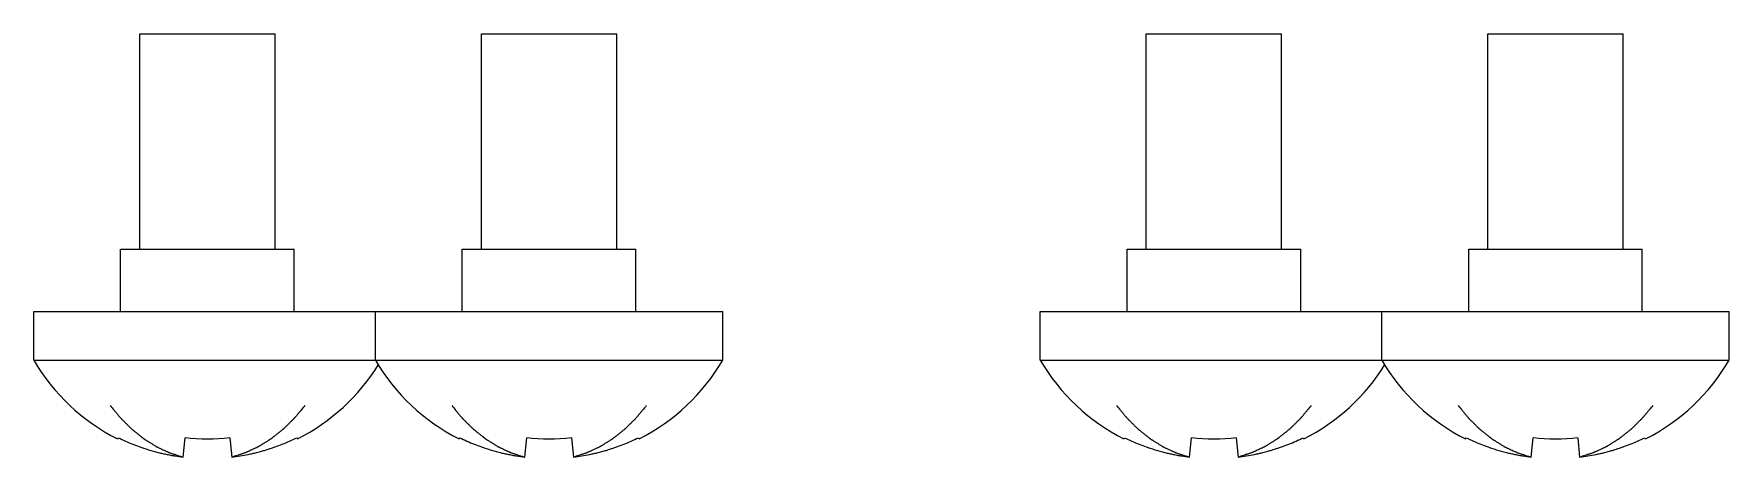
# Model space of a CAD drawing. Header units: millimetres. Extents: x 0 to 841, y 0 to 594.
# Drawn here: x 161.26 to 173.46, y 217.01 to 220.06 of the extents above; entities that cross this region are included whole.
import ezdxf

# ---------------------------------------------------------------- set-up
doc = ezdxf.new("R2010")
doc.units = ezdxf.units.MM
doc.header["$LTSCALE"] = 46.255
doc.layers.get('0').update_dxf_attribs({"linetype": 'CONTINUOUS'})
doc.layers.add('COSMETIC', color=7, linetype='CONTINUOUS')

msp = doc.modelspace()

# ---------------------------------------------------------------- linework, layer by layer
at = {"color": 7, "linetype": 'CONTINUOUS'}
for p, q in [((162.024, 218.505), (162.024, 220.055)), ((162.024, 220.055), (162.999, 220.055)), ((162.999, 218.505), (162.999, 220.055)), ((164.483, 218.505), (164.483, 220.055)), ((164.483, 220.055), (165.458, 220.055)), ((165.458, 218.505), (165.458, 220.055)), ((169.268, 218.505), (169.268, 220.055)), ((169.268, 220.055), (170.243, 220.055)), ((170.243, 218.505), (170.243, 220.055)), ((171.727, 218.505), (171.727, 220.055)), ((171.727, 220.055), (172.702, 220.055)), ((172.702, 218.505), (172.702, 220.055)), ((161.886, 218.055), (161.886, 218.505)), ((161.887, 218.505), (163.136, 218.505)), ((163.136, 218.055), (163.136, 218.505)), ((164.345, 218.055), (164.345, 218.505)), ((164.345, 218.505), (165.595, 218.505)), ((165.595, 218.055), (165.595, 218.505)), ((169.131, 218.055), (169.131, 218.505)), ((169.131, 218.505), (170.381, 218.505)), ((170.381, 218.055), (170.381, 218.505)), ((171.59, 218.055), (171.59, 218.505)), ((171.59, 218.505), (172.84, 218.505)), ((172.84, 218.055), (172.84, 218.505)), ((161.261, 217.705), (161.261, 218.055)), ((161.261, 218.055), (166.22, 218.055)), ((163.72, 217.705), (163.72, 218.055)), ((166.22, 217.705), (166.22, 218.055)), ((168.506, 217.705), (168.506, 218.055)), ((168.506, 218.055), (173.465, 218.055)), ((170.965, 217.705), (170.965, 218.055)), ((173.465, 217.705), (173.465, 218.055)), ((161.261, 217.705), (166.22, 217.705)), ((168.506, 217.705), (173.465, 217.705)), ((161.865, 217.139), (161.868, 217.147)), ((162.337, 217.007), (162.351, 217.147)), ((162.672, 217.147), (162.686, 217.007)), ((163.155, 217.147), (163.158, 217.139)), ((164.324, 217.139), (164.327, 217.147)), ((164.796, 217.007), (164.809, 217.147)), ((165.131, 217.147), (165.145, 217.007)), ((165.613, 217.147), (165.617, 217.139)), ((169.109, 217.139), (169.113, 217.147)), ((169.581, 217.007), (169.595, 217.147)), ((169.917, 217.147), (169.931, 217.007)), ((170.399, 217.147), (170.402, 217.139)), ((171.568, 217.139), (171.572, 217.147)), ((172.04, 217.007), (172.054, 217.147)), ((172.376, 217.147), (172.389, 217.007)), ((172.858, 217.147), (172.861, 217.139))]:
    msp.add_line(p, q, dxfattribs=at)
for centre, radius, start, end in [((162.511, 218.432), 1.446, 210.1885, 243.3608), ((162.511, 218.432), 1.446, 296.6392, 328.3411), ((164.97, 218.432), 1.446, 210.1885, 243.3608), ((164.97, 218.432), 1.446, 296.6392, 329.8115), ((169.756, 218.432), 1.446, 210.1885, 243.3608), ((169.756, 218.432), 1.446, 296.6392, 328.3411), ((172.215, 218.432), 1.446, 210.1885, 243.3608), ((172.215, 218.432), 1.446, 296.6392, 329.8115), ((162.511, 218.447), 1.45, 243.6981, 248.2459), ((162.511, 218.447), 1.45, 248.246, 250.4228), ((162.511, 218.691), 1.552, 264.0518, 275.9482), ((162.512, 218.447), 1.45, 289.5772, 291.754), ((162.512, 218.447), 1.45, 291.7541, 296.3019), ((164.969, 218.447), 1.45, 243.6981, 248.2459), ((164.97, 218.447), 1.45, 248.246, 250.4228), ((164.97, 218.691), 1.552, 264.0518, 275.9482), ((164.971, 218.447), 1.45, 289.5772, 291.754), ((164.971, 218.447), 1.45, 291.7541, 296.3019), ((169.755, 218.447), 1.45, 243.6981, 248.2459), ((169.755, 218.447), 1.45, 248.246, 250.4228), ((169.756, 218.691), 1.552, 264.0518, 275.9482), ((169.757, 218.447), 1.45, 289.5772, 291.754), ((169.757, 218.447), 1.45, 291.7541, 296.3019), ((172.214, 218.447), 1.45, 243.6981, 248.2459), ((172.214, 218.447), 1.45, 248.246, 250.4228), ((172.215, 218.691), 1.552, 264.0518, 275.9482), ((172.215, 218.447), 1.45, 289.5772, 291.754), ((172.216, 218.447), 1.45, 291.7541, 296.3019), ((162.511, 218.448), 1.451, 250.4229, 251.5332), ((162.511, 218.448), 1.451, 251.5333, 254.4592), ((162.511, 218.448), 1.452, 254.4592, 255.9343), ((162.511, 218.449), 1.452, 255.9344, 257.1503), ((162.511, 218.449), 1.452, 257.1503, 258.3933), ((162.511, 218.449), 1.452, 258.3934, 259.7704), ((162.511, 218.449), 1.452, 259.7703, 260.7531), ((162.511, 218.45), 1.453, 260.7532, 263.0911), ((162.512, 218.45), 1.453, 276.909, 279.2467), ((162.512, 218.449), 1.452, 279.2469, 281.6066), ((162.512, 218.449), 1.452, 281.6067, 282.8497), ((162.512, 218.449), 1.452, 282.8497, 284.0656), ((162.512, 218.448), 1.452, 284.0657, 285.5408), ((162.512, 218.448), 1.451, 285.5408, 286.6998), ((162.512, 218.448), 1.451, 286.6999, 288.4668), ((162.512, 218.448), 1.451, 288.4668, 289.5771), ((164.97, 218.448), 1.451, 250.4229, 251.5332), ((164.97, 218.448), 1.451, 251.5333, 254.4592), ((164.97, 218.448), 1.452, 254.4592, 255.9343), ((164.97, 218.449), 1.452, 255.9344, 257.1503), ((164.97, 218.449), 1.452, 257.1503, 258.3933), ((164.97, 218.449), 1.452, 258.3934, 259.7704), ((164.97, 218.449), 1.452, 259.7703, 260.7531), ((164.97, 218.45), 1.453, 260.7532, 263.0911), ((164.97, 218.45), 1.453, 276.909, 279.2467), ((164.97, 218.449), 1.452, 279.2469, 281.6066), ((164.97, 218.449), 1.452, 281.6067, 282.8497), ((164.97, 218.449), 1.452, 282.8497, 284.0656), ((164.971, 218.448), 1.452, 284.0657, 285.5408), ((164.971, 218.448), 1.451, 285.5408, 286.6998), ((164.971, 218.448), 1.451, 286.6999, 288.4668), ((164.971, 218.448), 1.451, 288.4668, 289.5771), ((169.755, 218.448), 1.451, 250.4229, 251.5332), ((169.756, 218.448), 1.451, 251.5333, 254.4592), ((169.756, 218.448), 1.452, 254.4592, 255.9343), ((169.756, 218.449), 1.452, 255.9344, 257.1503), ((169.756, 218.449), 1.452, 257.1503, 258.3933), ((169.756, 218.449), 1.452, 258.3934, 259.7704), ((169.756, 218.449), 1.452, 259.7703, 260.7531), ((169.756, 218.45), 1.453, 260.7532, 263.0911), ((169.756, 218.45), 1.453, 276.909, 279.2467), ((169.756, 218.449), 1.452, 279.2469, 281.6066), ((169.756, 218.449), 1.452, 281.6067, 282.8497), ((169.756, 218.449), 1.452, 282.8497, 284.0656), ((169.756, 218.448), 1.452, 284.0657, 285.5408), ((169.756, 218.448), 1.451, 285.5408, 286.6998), ((169.756, 218.448), 1.451, 286.6999, 288.4668), ((169.756, 218.448), 1.451, 288.4668, 289.5771), ((172.214, 218.448), 1.451, 250.4229, 251.5332), ((172.214, 218.448), 1.451, 251.5333, 254.4592), ((172.214, 218.448), 1.452, 254.4592, 255.9343), ((172.215, 218.449), 1.452, 255.9344, 257.1503), ((172.215, 218.449), 1.452, 257.1503, 258.3933), ((172.215, 218.449), 1.452, 258.3934, 259.7704), ((172.215, 218.449), 1.452, 259.7703, 260.7531), ((172.215, 218.45), 1.453, 260.7532, 263.0911), ((172.215, 218.45), 1.453, 276.909, 279.2467), ((172.215, 218.449), 1.452, 279.2469, 281.6066), ((172.215, 218.449), 1.452, 281.6067, 282.8497), ((172.215, 218.449), 1.452, 282.8497, 284.0656), ((172.215, 218.448), 1.452, 284.0657, 285.5408), ((172.215, 218.448), 1.451, 285.5408, 286.6998), ((172.215, 218.448), 1.451, 286.6999, 288.4668), ((172.215, 218.448), 1.451, 288.4668, 289.5771)]:
    msp.add_arc(centre, radius, start, end, dxfattribs=at)
at = {"layer": 'COSMETIC', "color": 7, "linetype": 'CONTINUOUS'}
for points in [[(161.811, 217.378), (161.821, 217.367), (161.834, 217.35), (161.85, 217.331), (161.86, 217.32), (161.866, 217.312), (161.873, 217.303), (161.878, 217.297), (161.882, 217.293), (161.884, 217.291), (161.885, 217.289), (161.888, 217.286), (161.891, 217.283), (161.896, 217.278), (161.903, 217.272), (161.913, 217.262), (161.926, 217.249), (161.938, 217.236), (161.949, 217.226), (161.955, 217.22), (161.96, 217.215), (161.963, 217.212), (161.966, 217.209), (161.967, 217.208), (161.968, 217.207), (161.97, 217.206), (161.974, 217.203), (161.98, 217.198), (161.988, 217.191), (161.997, 217.185), (162.007, 217.176), (162.018, 217.167), (162.029, 217.159), (162.036, 217.153), (162.041, 217.149), (162.045, 217.146), (162.049, 217.143), (162.052, 217.141), (162.054, 217.139), (162.056, 217.138), (162.059, 217.136), (162.062, 217.134), (162.066, 217.131), (162.072, 217.128), (162.079, 217.123), (162.091, 217.116), (162.102, 217.109), (162.114, 217.102), (162.122, 217.096), (162.131, 217.091), (162.137, 217.087), (162.141, 217.084), (162.143, 217.083), (162.145, 217.082), (162.146, 217.082), (162.149, 217.08), (162.152, 217.079), (162.158, 217.076), (162.165, 217.073), (162.176, 217.067), (162.191, 217.061), (162.205, 217.054), (162.216, 217.049), (162.224, 217.045), (162.229, 217.043), (162.233, 217.041), (162.235, 217.04), (162.237, 217.039), (162.238, 217.039), (162.24, 217.038), (162.245, 217.037), (162.252, 217.034), (162.262, 217.031), (162.271, 217.028), (162.283, 217.024), (162.305, 217.017), (162.324, 217.011), (162.337, 217.007)], [(163.211, 217.378), (163.202, 217.367), (163.189, 217.35), (163.173, 217.331), (163.163, 217.32), (163.157, 217.312), (163.15, 217.303), (163.145, 217.297), (163.141, 217.293), (163.139, 217.291), (163.138, 217.289), (163.135, 217.286), (163.132, 217.283), (163.127, 217.278), (163.12, 217.272), (163.11, 217.262), (163.097, 217.249), (163.085, 217.236), (163.074, 217.226), (163.068, 217.22), (163.063, 217.215), (163.06, 217.212), (163.057, 217.209), (163.056, 217.208), (163.055, 217.207), (163.053, 217.206), (163.049, 217.203), (163.043, 217.198), (163.035, 217.191), (163.026, 217.185), (163.016, 217.176), (163.005, 217.167), (162.994, 217.159), (162.987, 217.153), (162.982, 217.149), (162.978, 217.146), (162.974, 217.143), (162.971, 217.141), (162.969, 217.139), (162.967, 217.138), (162.964, 217.136), (162.961, 217.134), (162.957, 217.131), (162.951, 217.128), (162.944, 217.123), (162.932, 217.116), (162.921, 217.109), (162.909, 217.102), (162.901, 217.096), (162.892, 217.091), (162.886, 217.087), (162.882, 217.084), (162.88, 217.083), (162.878, 217.082), (162.877, 217.082), (162.874, 217.08), (162.871, 217.079), (162.865, 217.076), (162.858, 217.073), (162.847, 217.067), (162.832, 217.061), (162.818, 217.054), (162.806, 217.049), (162.799, 217.045), (162.794, 217.043), (162.79, 217.041), (162.788, 217.04), (162.786, 217.039), (162.785, 217.039), (162.783, 217.038), (162.778, 217.037), (162.771, 217.034), (162.761, 217.031), (162.752, 217.028), (162.74, 217.024), (162.718, 217.017), (162.699, 217.011), (162.686, 217.007)], [(164.27, 217.378), (164.279, 217.367), (164.293, 217.35), (164.309, 217.331), (164.318, 217.32), (164.325, 217.312), (164.332, 217.303), (164.337, 217.297), (164.341, 217.293), (164.342, 217.291), (164.344, 217.289), (164.347, 217.286), (164.35, 217.283), (164.355, 217.278), (164.361, 217.272), (164.372, 217.262), (164.384, 217.249), (164.397, 217.236), (164.407, 217.226), (164.414, 217.22), (164.419, 217.215), (164.422, 217.212), (164.424, 217.209), (164.426, 217.208), (164.427, 217.207), (164.429, 217.206), (164.433, 217.203), (164.439, 217.198), (164.447, 217.191), (164.455, 217.185), (164.466, 217.176), (164.477, 217.167), (164.488, 217.159), (164.495, 217.153), (164.5, 217.149), (164.504, 217.146), (164.508, 217.143), (164.51, 217.141), (164.512, 217.139), (164.515, 217.138), (164.517, 217.136), (164.521, 217.134), (164.525, 217.131), (164.531, 217.128), (164.538, 217.123), (164.55, 217.116), (164.561, 217.109), (164.572, 217.102), (164.581, 217.096), (164.59, 217.091), (164.596, 217.087), (164.6, 217.084), (164.602, 217.083), (164.603, 217.082), (164.605, 217.082), (164.607, 217.08), (164.611, 217.079), (164.617, 217.076), (164.624, 217.073), (164.635, 217.067), (164.65, 217.061), (164.664, 217.054), (164.675, 217.049), (164.682, 217.045), (164.688, 217.043), (164.692, 217.041), (164.694, 217.04), (164.696, 217.039), (164.697, 217.039), (164.699, 217.038), (164.704, 217.037), (164.711, 217.034), (164.72, 217.031), (164.73, 217.028), (164.742, 217.024), (164.764, 217.017), (164.783, 217.011), (164.796, 217.007)], [(165.67, 217.378), (165.661, 217.367), (165.647, 217.35), (165.631, 217.331), (165.622, 217.32), (165.615, 217.312), (165.608, 217.303), (165.603, 217.297), (165.6, 217.293), (165.598, 217.291), (165.596, 217.289), (165.594, 217.286), (165.591, 217.283), (165.586, 217.278), (165.579, 217.272), (165.569, 217.262), (165.556, 217.249), (165.543, 217.236), (165.533, 217.226), (165.527, 217.22), (165.522, 217.215), (165.518, 217.212), (165.516, 217.209), (165.515, 217.208), (165.513, 217.207), (165.512, 217.206), (165.508, 217.203), (165.502, 217.198), (165.493, 217.191), (165.485, 217.185), (165.474, 217.176), (165.464, 217.167), (165.453, 217.159), (165.446, 217.153), (165.44, 217.149), (165.436, 217.146), (165.433, 217.143), (165.43, 217.141), (165.428, 217.139), (165.426, 217.138), (165.423, 217.136), (165.42, 217.134), (165.415, 217.131), (165.41, 217.128), (165.402, 217.123), (165.391, 217.116), (165.38, 217.109), (165.368, 217.102), (165.36, 217.096), (165.351, 217.091), (165.345, 217.087), (165.34, 217.084), (165.339, 217.083), (165.337, 217.082), (165.336, 217.082), (165.333, 217.08), (165.33, 217.079), (165.324, 217.076), (165.317, 217.073), (165.305, 217.067), (165.291, 217.061), (165.277, 217.054), (165.265, 217.049), (165.258, 217.045), (165.252, 217.043), (165.249, 217.041), (165.246, 217.04), (165.245, 217.039), (165.243, 217.039), (165.241, 217.038), (165.237, 217.037), (165.23, 217.034), (165.22, 217.031), (165.211, 217.028), (165.198, 217.024), (165.176, 217.017), (165.158, 217.011), (165.145, 217.007)], [(169.056, 217.378), (169.065, 217.367), (169.079, 217.35), (169.095, 217.331), (169.104, 217.32), (169.111, 217.312), (169.118, 217.303), (169.123, 217.297), (169.126, 217.293), (169.128, 217.291), (169.13, 217.289), (169.132, 217.286), (169.136, 217.283), (169.141, 217.278), (169.147, 217.272), (169.157, 217.262), (169.17, 217.249), (169.183, 217.236), (169.193, 217.226), (169.2, 217.22), (169.205, 217.215), (169.208, 217.212), (169.21, 217.209), (169.211, 217.208), (169.213, 217.207), (169.214, 217.206), (169.219, 217.203), (169.225, 217.198), (169.233, 217.191), (169.241, 217.185), (169.252, 217.176), (169.263, 217.167), (169.274, 217.159), (169.28, 217.153), (169.286, 217.149), (169.29, 217.146), (169.293, 217.143), (169.296, 217.141), (169.298, 217.139), (169.3, 217.138), (169.303, 217.136), (169.307, 217.134), (169.311, 217.131), (169.317, 217.128), (169.324, 217.123), (169.335, 217.116), (169.347, 217.109), (169.358, 217.102), (169.367, 217.096), (169.375, 217.091), (169.382, 217.087), (169.386, 217.084), (169.388, 217.083), (169.389, 217.082), (169.391, 217.082), (169.393, 217.08), (169.397, 217.079), (169.402, 217.076), (169.409, 217.073), (169.421, 217.067), (169.435, 217.061), (169.45, 217.054), (169.461, 217.049), (169.468, 217.045), (169.474, 217.043), (169.477, 217.041), (169.48, 217.04), (169.481, 217.039), (169.483, 217.039), (169.485, 217.038), (169.49, 217.037), (169.497, 217.034), (169.506, 217.031), (169.515, 217.028), (169.528, 217.024), (169.55, 217.017), (169.569, 217.011), (169.581, 217.007)], [(170.456, 217.378), (170.447, 217.367), (170.433, 217.35), (170.417, 217.331), (170.408, 217.32), (170.401, 217.312), (170.394, 217.303), (170.389, 217.297), (170.386, 217.293), (170.384, 217.291), (170.382, 217.289), (170.379, 217.286), (170.376, 217.283), (170.371, 217.278), (170.365, 217.272), (170.355, 217.262), (170.342, 217.249), (170.329, 217.236), (170.319, 217.226), (170.312, 217.22), (170.307, 217.215), (170.304, 217.212), (170.302, 217.209), (170.301, 217.208), (170.299, 217.207), (170.297, 217.206), (170.293, 217.203), (170.287, 217.198), (170.279, 217.191), (170.271, 217.185), (170.26, 217.176), (170.249, 217.167), (170.238, 217.159), (170.231, 217.153), (170.226, 217.149), (170.222, 217.146), (170.219, 217.143), (170.216, 217.141), (170.214, 217.139), (170.212, 217.138), (170.209, 217.136), (170.205, 217.134), (170.201, 217.131), (170.195, 217.128), (170.188, 217.123), (170.177, 217.116), (170.165, 217.109), (170.154, 217.102), (170.145, 217.096), (170.137, 217.091), (170.13, 217.087), (170.126, 217.084), (170.124, 217.083), (170.123, 217.082), (170.121, 217.082), (170.119, 217.08), (170.115, 217.079), (170.11, 217.076), (170.102, 217.073), (170.091, 217.067), (170.077, 217.061), (170.062, 217.054), (170.051, 217.049), (170.044, 217.045), (170.038, 217.043), (170.034, 217.041), (170.032, 217.04), (170.031, 217.039), (170.029, 217.039), (170.027, 217.038), (170.022, 217.037), (170.015, 217.034), (170.006, 217.031), (169.996, 217.028), (169.984, 217.024), (169.962, 217.017), (169.943, 217.011), (169.931, 217.007)], [(171.515, 217.378), (171.524, 217.367), (171.538, 217.35), (171.554, 217.331), (171.563, 217.32), (171.57, 217.312), (171.577, 217.303), (171.582, 217.297), (171.585, 217.293), (171.587, 217.291), (171.589, 217.289), (171.591, 217.286), (171.594, 217.283), (171.599, 217.278), (171.606, 217.272), (171.616, 217.262), (171.629, 217.249), (171.642, 217.236), (171.652, 217.226), (171.658, 217.22), (171.663, 217.215), (171.667, 217.212), (171.669, 217.209), (171.67, 217.208), (171.672, 217.207), (171.673, 217.206), (171.677, 217.203), (171.683, 217.198), (171.692, 217.191), (171.7, 217.185), (171.711, 217.176), (171.721, 217.167), (171.732, 217.159), (171.739, 217.153), (171.745, 217.149), (171.749, 217.146), (171.752, 217.143), (171.755, 217.141), (171.757, 217.139), (171.759, 217.138), (171.762, 217.136), (171.765, 217.134), (171.77, 217.131), (171.775, 217.128), (171.783, 217.123), (171.794, 217.116), (171.805, 217.109), (171.817, 217.102), (171.825, 217.096), (171.834, 217.091), (171.84, 217.087), (171.845, 217.084), (171.846, 217.083), (171.848, 217.082), (171.849, 217.082), (171.852, 217.08), (171.855, 217.079), (171.861, 217.076), (171.868, 217.073), (171.88, 217.067), (171.894, 217.061), (171.908, 217.054), (171.92, 217.049), (171.927, 217.045), (171.933, 217.043), (171.936, 217.041), (171.939, 217.04), (171.94, 217.039), (171.942, 217.039), (171.944, 217.038), (171.948, 217.037), (171.955, 217.034), (171.965, 217.031), (171.974, 217.028), (171.987, 217.024), (172.009, 217.017), (172.027, 217.011), (172.04, 217.007)], [(172.915, 217.378), (172.906, 217.367), (172.892, 217.35), (172.876, 217.331), (172.867, 217.32), (172.86, 217.312), (172.853, 217.303), (172.848, 217.297), (172.844, 217.293), (172.843, 217.291), (172.841, 217.289), (172.838, 217.286), (172.835, 217.283), (172.83, 217.278), (172.824, 217.272), (172.813, 217.262), (172.801, 217.249), (172.788, 217.236), (172.778, 217.226), (172.771, 217.22), (172.766, 217.215), (172.763, 217.212), (172.761, 217.209), (172.759, 217.208), (172.758, 217.207), (172.756, 217.206), (172.752, 217.203), (172.746, 217.198), (172.738, 217.191), (172.73, 217.185), (172.719, 217.176), (172.708, 217.167), (172.697, 217.159), (172.69, 217.153), (172.685, 217.149), (172.681, 217.146), (172.677, 217.143), (172.675, 217.141), (172.673, 217.139), (172.67, 217.138), (172.668, 217.136), (172.664, 217.134), (172.66, 217.131), (172.654, 217.128), (172.647, 217.123), (172.635, 217.116), (172.624, 217.109), (172.613, 217.102), (172.604, 217.096), (172.595, 217.091), (172.589, 217.087), (172.585, 217.084), (172.583, 217.083), (172.582, 217.082), (172.58, 217.082), (172.578, 217.08), (172.574, 217.079), (172.568, 217.076), (172.561, 217.073), (172.55, 217.067), (172.535, 217.061), (172.521, 217.054), (172.51, 217.049), (172.503, 217.045), (172.497, 217.043), (172.493, 217.041), (172.491, 217.04), (172.489, 217.039), (172.488, 217.039), (172.486, 217.038), (172.481, 217.037), (172.474, 217.034), (172.465, 217.031), (172.455, 217.028), (172.443, 217.024), (172.421, 217.017), (172.402, 217.011), (172.389, 217.007)]]:
    msp.add_open_spline(points, degree=3, knots=[0, 0, 0, 0, 0.0625, 0.09375, 0.109375, 0.125, 0.140625, 0.15625, 0.160156, 0.164062, 0.167969, 0.171875, 0.179688, 0.1875, 0.203125, 0.21875, 0.25, 0.28125, 0.296875, 0.3125, 0.320312, 0.328125, 0.332031, 0.333984, 0.335938, 0.339844, 0.34375, 0.359375, 0.375, 0.390625, 0.40625, 0.4375, 0.453125, 0.46875, 0.476562, 0.484375, 0.492188, 0.496094, 0.5, 0.503906, 0.507812, 0.515625, 0.523438, 0.53125, 0.546875, 0.5625, 0.59375, 0.609375, 0.625, 0.640625, 0.65625, 0.660156, 0.664062, 0.666016, 0.667969, 0.671875, 0.679688, 0.6875, 0.703125, 0.71875, 0.75, 0.78125, 0.796875, 0.8125, 0.820312, 0.828125, 0.832031, 0.833984, 0.835938, 0.839844, 0.84375, 0.859375, 0.875, 0.890625, 0.90625, 0.9375, 1, 1, 1, 1], dxfattribs=at)

doc.saveas('drawing.dxf')
